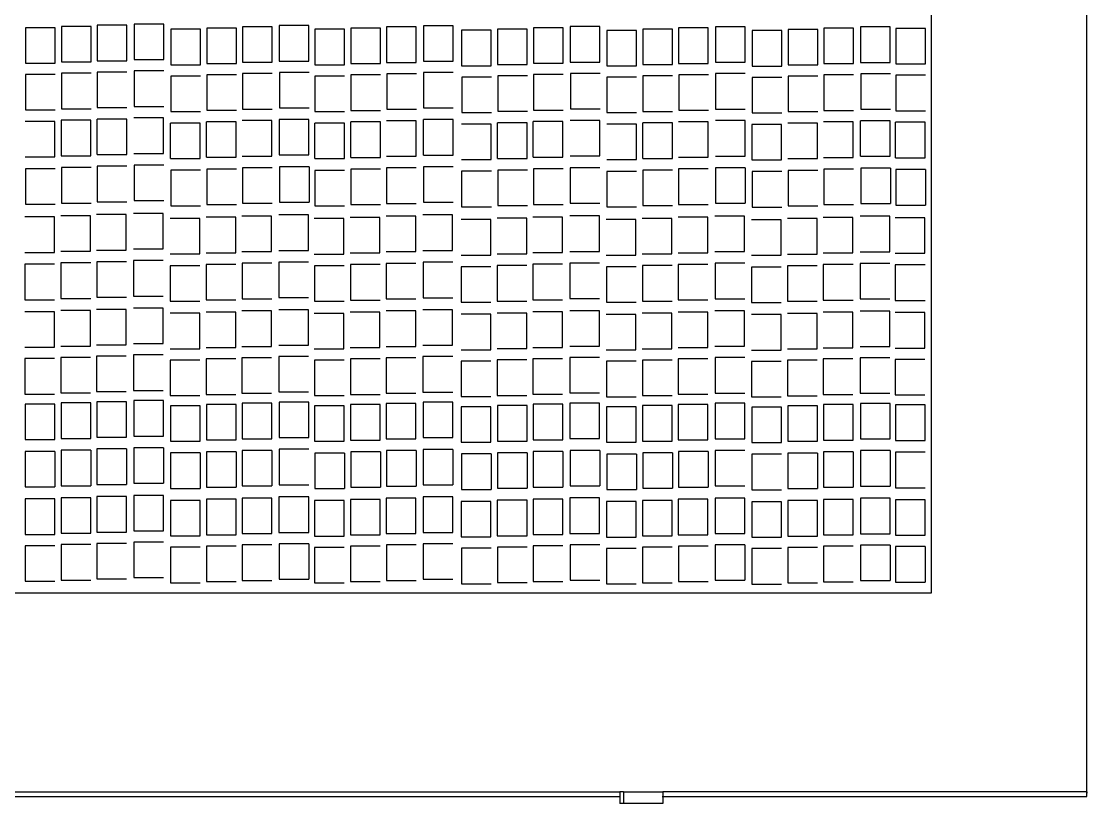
# Model space of a CAD drawing. Header units: inches. Extents: x -5775 to 2930, y 591 to 3437.
# Drawn here: x -5590.98 to -5579.78, y 2861.19 to 2869.41 of the extents above; entities that cross this region are included whole.
import ezdxf

# ---------------------------------------------------------------- set-up
doc = ezdxf.new("R2010")
doc.units = ezdxf.units.IN
doc.header["$LTSCALE"] = 20
doc.header["$MEASUREMENT"] = 0
doc.layers.add('Accesories', color=27, linetype='Continuous')

# ---------------------------------------------------------------- blocks, each defined once
blk = doc.blocks.new('Diesel Generator pl')
at = {"layer": 'Accesories'}
for p, q in [((6.20171, 2.01598), (3.76028, 2.01598)), ((6.20171, 2.01598), (4.46165, 2.01598)), ((6.20171, 2.01598), (6.20171, 1.68611)), ((6.20537, 2.01598), (6.20171, 2.01598)), ((6.20171, 2.01598), (6.20275, 2.01598)), ((6.20537, 1.68611), (6.20537, 2.01598)), ((6.04698, 1.89511), (5.16378, 1.89511)), ((6.04698, 0.53221), (6.04698, 1.89511)), ((5.63549, 1.89044), (5.60789, 1.89044)), ((5.60789, 1.89044), (5.60789, 1.86734)), ((5.63549, 1.86734), (5.63549, 1.89044)), ((5.64429, 1.89051), (5.64429, 1.86741)), ((5.67189, 1.86741), (5.67189, 1.89051)), ((5.70848, 1.89035), (5.68088, 1.89035)), ((5.68088, 1.89035), (5.68088, 1.86725)), ((5.70848, 1.86725), (5.70848, 1.89035)), ((5.71761, 1.89046), (5.71761, 1.86736)), ((5.71761, 1.89046), (5.74521, 1.89046)), ((5.74521, 1.86736), (5.74521, 1.89046)), ((5.78273, 1.89), (5.75513, 1.89)), ((5.75513, 1.89), (5.75513, 1.8669)), ((5.78273, 1.8669), (5.78273, 1.89)), ((5.79186, 1.89011), (5.79186, 1.86701)), ((5.81946, 1.86701), (5.81946, 1.89011)), ((5.85647, 1.88999), (5.82887, 1.88999)), ((5.82887, 1.88999), (5.82887, 1.86689)), ((5.85647, 1.86689), (5.85647, 1.88999)), ((5.86528, 1.89007), (5.86528, 1.86697)), ((5.89288, 1.86697), (5.89288, 1.89007)), ((5.92837, 1.8902), (5.90077, 1.8902)), ((5.90077, 1.8902), (5.90077, 1.8671)), ((5.92837, 1.8671), (5.92837, 1.8902)), ((5.9375, 1.89031), (5.9375, 1.86721)), ((5.9651, 1.86721), (5.9651, 1.89031)), ((5.97451, 1.89019), (5.97451, 1.86709)), ((6.00211, 1.89019), (5.97451, 1.89019)), ((6.00211, 1.86709), (6.00211, 1.89019)), ((6.01092, 1.89027), (6.03852, 1.89027)), ((6.01092, 1.89027), (6.01092, 1.86717)), ((6.03852, 1.86717), (6.03852, 1.89027)), ((5.60789, 1.86734), (5.63549, 1.86734)), ((5.64429, 1.86741), (5.67189, 1.86741)), ((5.70848, 1.86725), (5.68088, 1.86725)), ((5.71761, 1.86736), (5.74521, 1.86736)), ((5.79186, 1.86701), (5.81946, 1.86701)), ((5.86528, 1.86697), (5.89288, 1.86697)), ((5.90077, 1.8671), (5.92837, 1.8671)), ((5.9375, 1.86721), (5.9651, 1.86721)), ((5.97451, 1.86709), (6.00211, 1.86709)), ((6.01092, 1.86717), (6.03852, 1.86717)), ((5.63429, 1.86311), (5.60669, 1.86311)), ((5.60669, 1.86311), (5.60669, 1.84001)), ((5.63429, 1.84001), (5.63429, 1.86311)), ((5.64309, 1.86319), (5.64309, 1.84009)), ((5.67069, 1.84009), (5.67069, 1.86319)), ((5.70727, 1.86303), (5.67967, 1.86303)), ((5.67967, 1.86303), (5.67967, 1.83993)), ((5.70727, 1.83993), (5.70727, 1.86303)), ((5.71641, 1.86314), (5.74401, 1.86314)), ((5.71641, 1.86314), (5.71641, 1.84004)), ((5.74401, 1.84004), (5.74401, 1.86314)), ((5.78153, 1.86268), (5.75393, 1.86268)), ((5.75393, 1.86268), (5.75393, 1.83958)), ((5.78153, 1.83958), (5.78153, 1.86268)), ((5.79066, 1.86279), (5.79066, 1.83969)), ((5.81826, 1.83969), (5.81826, 1.86279)), ((5.85527, 1.86267), (5.82767, 1.86267)), ((5.82767, 1.86267), (5.82767, 1.83957)), ((5.85527, 1.83957), (5.85527, 1.86267)), ((5.86407, 1.86274), (5.86407, 1.83964)), ((5.89167, 1.83964), (5.89167, 1.86274)), ((5.92717, 1.86287), (5.89957, 1.86287)), ((5.89957, 1.86287), (5.89957, 1.83977)), ((5.92717, 1.83977), (5.92717, 1.86287)), ((5.9363, 1.86298), (5.9363, 1.83988)), ((5.9363, 1.86298), (5.9639, 1.86298)), ((5.9639, 1.83988), (5.9639, 1.86298)), ((5.97331, 1.86287), (5.97331, 1.83977)), ((6.00091, 1.86287), (5.97331, 1.86287)), ((6.00091, 1.83977), (6.00091, 1.86287)), ((6.00972, 1.86294), (6.03732, 1.86294)), ((6.00972, 1.86294), (6.00972, 1.83984)), ((6.03732, 1.83984), (6.03732, 1.86294)), ((5.60669, 1.84001), (5.63429, 1.84001)), ((5.6076, 1.83439), (5.6076, 1.81129)), ((5.6352, 1.83439), (5.6076, 1.83439)), ((5.6352, 1.81129), (5.6352, 1.83439)), ((5.64309, 1.84009), (5.67069, 1.84009)), ((5.64401, 1.83447), (5.64401, 1.81137)), ((5.67161, 1.81137), (5.67161, 1.83447)), ((5.70727, 1.83993), (5.67967, 1.83993)), ((5.68059, 1.83431), (5.68059, 1.81121)), ((5.70819, 1.83431), (5.68059, 1.83431)), ((5.70819, 1.81121), (5.70819, 1.83431)), ((5.71641, 1.84004), (5.74401, 1.84004)), ((5.71733, 1.83442), (5.71733, 1.81132)), ((5.74493, 1.81132), (5.74493, 1.83442)), ((5.75484, 1.83395), (5.75484, 1.81085)), ((5.78244, 1.83395), (5.75484, 1.83395)), ((5.78244, 1.81085), (5.78244, 1.83395)), ((5.79066, 1.83969), (5.81826, 1.83969)), ((5.79158, 1.83406), (5.79158, 1.81096)), ((5.81918, 1.81096), (5.81918, 1.83406)), ((5.82859, 1.83395), (5.82859, 1.81085)), ((5.85619, 1.83395), (5.82859, 1.83395)), ((5.85619, 1.81085), (5.85619, 1.83395)), ((5.86407, 1.83964), (5.89167, 1.83964)), ((5.86499, 1.83402), (5.86499, 1.81092)), ((5.89259, 1.81092), (5.89259, 1.83402)), ((5.89957, 1.83977), (5.92717, 1.83977)), ((5.90049, 1.83415), (5.90049, 1.81105)), ((5.92809, 1.83415), (5.90049, 1.83415)), ((5.92809, 1.81105), (5.92809, 1.83415)), ((5.9363, 1.83988), (5.9639, 1.83988)), ((5.93722, 1.83426), (5.96482, 1.83426)), ((5.93722, 1.83426), (5.93722, 1.81116)), ((5.96482, 1.81116), (5.96482, 1.83426)), ((5.97331, 1.83977), (6.00091, 1.83977)), ((5.97423, 1.83414), (5.97423, 1.81104)), ((6.00183, 1.83414), (5.97423, 1.83414)), ((6.00183, 1.81104), (6.00183, 1.83414)), ((6.00972, 1.83984), (6.03732, 1.83984)), ((6.01063, 1.83422), (6.01063, 1.81112)), ((6.03823, 1.81112), (6.03823, 1.83422)), ((5.6076, 1.81129), (5.6352, 1.81129)), ((5.64401, 1.81137), (5.67161, 1.81137)), ((5.71733, 1.81132), (5.74493, 1.81132)), ((5.79158, 1.81096), (5.81918, 1.81096)), ((5.86499, 1.81092), (5.89259, 1.81092)), ((5.90049, 1.81105), (5.92809, 1.81105)), ((5.93722, 1.81116), (5.96482, 1.81116)), ((5.97423, 1.81104), (6.00183, 1.81104)), ((6.01063, 1.81112), (6.03823, 1.81112)), ((5.63614, 1.8066), (5.60854, 1.8066)), ((5.60854, 1.8066), (5.60854, 1.7835)), ((5.63614, 1.7835), (5.63614, 1.8066)), ((5.64494, 1.80667), (5.64494, 1.78357)), ((5.67254, 1.78357), (5.67254, 1.80667)), ((5.68153, 1.80651), (5.68153, 1.78341)), ((5.70913, 1.80651), (5.68153, 1.80651)), ((5.70913, 1.78341), (5.70913, 1.80651)), ((5.71826, 1.80662), (5.71826, 1.78352)), ((5.74586, 1.78352), (5.74586, 1.80662)), ((5.78338, 1.80616), (5.75578, 1.80616)), ((5.75578, 1.80616), (5.75578, 1.78306)), ((5.78338, 1.78306), (5.78338, 1.80616)), ((5.79252, 1.80627), (5.79252, 1.78317)), ((5.82012, 1.78317), (5.82012, 1.80627)), ((5.85712, 1.80615), (5.82952, 1.80615)), ((5.82952, 1.80615), (5.82952, 1.78305)), ((5.85712, 1.78305), (5.85712, 1.80615)), ((5.86593, 1.80623), (5.86593, 1.78313)), ((5.89353, 1.78313), (5.89353, 1.80623)), ((5.92902, 1.80636), (5.90142, 1.80636)), ((5.90142, 1.80636), (5.90142, 1.78326)), ((5.92902, 1.78326), (5.92902, 1.80636)), ((5.93816, 1.80647), (5.93816, 1.78337)), ((5.93816, 1.80647), (5.96576, 1.80647)), ((5.96576, 1.78337), (5.96576, 1.80647)), ((6.00277, 1.80635), (5.97517, 1.80635)), ((5.97517, 1.80635), (5.97517, 1.78325)), ((6.00277, 1.78325), (6.00277, 1.80635)), ((6.01157, 1.80643), (6.01157, 1.78333)), ((6.03917, 1.78333), (6.03917, 1.80643)), ((5.60854, 1.7835), (5.63614, 1.7835)), ((5.64494, 1.78357), (5.67254, 1.78357)), ((5.71826, 1.78352), (5.74586, 1.78352)), ((5.79252, 1.78317), (5.82012, 1.78317)), ((5.90142, 1.78326), (5.92902, 1.78326)), ((5.93816, 1.78337), (5.96576, 1.78337)), ((5.97517, 1.78325), (6.00277, 1.78325)), ((6.01157, 1.78333), (6.03917, 1.78333)), ((5.63708, 1.77855), (5.60948, 1.77855)), ((5.60948, 1.77855), (5.60948, 1.75545)), ((5.63708, 1.75545), (5.63708, 1.77855)), ((5.64589, 1.77863), (5.64589, 1.75553)), ((5.67349, 1.75553), (5.67349, 1.77863)), ((5.68247, 1.77847), (5.68247, 1.75537)), ((5.71007, 1.77847), (5.68247, 1.77847)), ((5.71007, 1.75537), (5.71007, 1.77847)), ((5.71921, 1.77858), (5.71921, 1.75548)), ((5.74681, 1.75548), (5.74681, 1.77858)), ((5.75672, 1.77812), (5.75672, 1.75502)), ((5.78432, 1.77812), (5.75672, 1.77812)), ((5.78432, 1.75502), (5.78432, 1.77812)), ((5.79346, 1.77823), (5.79346, 1.75513)), ((5.82106, 1.75513), (5.82106, 1.77823)), ((5.83047, 1.77811), (5.83047, 1.75501)), ((5.85807, 1.77811), (5.83047, 1.77811)), ((5.85807, 1.75501), (5.85807, 1.77811)), ((5.86593, 1.78313), (5.89353, 1.78313)), ((5.86687, 1.77819), (5.86687, 1.75509)), ((5.89447, 1.75509), (5.89447, 1.77819)), ((5.92996, 1.77831), (5.90236, 1.77831)), ((5.90236, 1.77831), (5.90236, 1.75521)), ((5.92996, 1.75521), (5.92996, 1.77831)), ((5.9391, 1.77842), (5.9391, 1.75532)), ((5.9667, 1.75532), (5.9667, 1.77842)), ((5.97611, 1.77831), (5.97611, 1.75521)), ((6.00371, 1.77831), (5.97611, 1.77831)), ((6.00371, 1.75521), (6.00371, 1.77831)), ((6.01251, 1.77838), (6.01251, 1.75528)), ((6.04011, 1.75528), (6.04011, 1.77838)), ((5.63414, 1.7501), (5.60654, 1.7501)), ((5.60654, 1.7501), (5.60654, 1.727)), ((5.60948, 1.75545), (5.63708, 1.75545)), ((5.63414, 1.727), (5.63414, 1.7501)), ((5.64294, 1.75018), (5.64294, 1.72708)), ((5.64589, 1.75553), (5.67349, 1.75553)), ((5.67054, 1.72708), (5.67054, 1.75018)), ((5.70712, 1.75001), (5.67952, 1.75001)), ((5.67952, 1.75001), (5.67952, 1.72691)), ((5.68247, 1.75537), (5.71007, 1.75537)), ((5.70712, 1.72691), (5.70712, 1.75001)), ((5.71626, 1.75012), (5.74386, 1.75012)), ((5.71626, 1.75012), (5.71626, 1.72702)), ((5.71921, 1.75548), (5.74681, 1.75548)), ((5.74386, 1.72702), (5.74386, 1.75012)), ((5.79346, 1.75513), (5.82106, 1.75513)), ((5.86687, 1.75509), (5.89447, 1.75509)), ((5.90236, 1.75521), (5.92996, 1.75521)), ((5.9391, 1.75532), (5.9667, 1.75532)), ((5.97611, 1.75521), (6.00371, 1.75521)), ((6.01251, 1.75528), (6.04011, 1.75528)), ((5.78138, 1.74966), (5.75378, 1.74966)), ((5.75378, 1.74966), (5.75378, 1.72656)), ((5.78138, 1.72656), (5.78138, 1.74966)), ((5.79051, 1.74977), (5.79051, 1.72667)), ((5.81811, 1.72667), (5.81811, 1.74977)), ((5.85512, 1.74965), (5.82752, 1.74965)), ((5.82752, 1.74965), (5.82752, 1.72655)), ((5.85512, 1.72655), (5.85512, 1.74965)), ((5.86392, 1.74973), (5.86392, 1.72663)), ((5.89152, 1.72663), (5.89152, 1.74973)), ((5.92702, 1.74986), (5.89942, 1.74986)), ((5.89942, 1.74986), (5.89942, 1.72676)), ((5.92702, 1.72676), (5.92702, 1.74986)), ((5.93615, 1.74997), (5.93615, 1.72687)), ((5.96375, 1.72687), (5.96375, 1.74997)), ((5.97316, 1.74985), (5.97316, 1.72675)), ((6.00076, 1.74985), (5.97316, 1.74985)), ((6.00076, 1.72675), (6.00076, 1.74985)), ((6.00957, 1.74993), (6.00957, 1.72683)), ((6.00957, 1.74993), (6.03717, 1.74993)), ((6.03717, 1.72683), (6.03717, 1.74993)), ((5.60654, 1.727), (5.63414, 1.727)), ((5.64294, 1.72708), (5.67054, 1.72708)), ((5.71626, 1.72702), (5.74386, 1.72702)), ((5.79051, 1.72667), (5.81811, 1.72667)), ((5.86392, 1.72663), (5.89152, 1.72663)), ((5.89942, 1.72676), (5.92702, 1.72676)), ((5.93615, 1.72687), (5.96375, 1.72687)), ((5.97316, 1.72675), (6.00076, 1.72675)), ((6.00957, 1.72683), (6.03717, 1.72683)), ((5.60745, 1.72138), (5.60745, 1.69828)), ((5.63505, 1.72138), (5.60745, 1.72138)), ((5.63505, 1.69828), (5.63505, 1.72138)), ((5.64386, 1.72145), (5.64386, 1.69835)), ((5.67146, 1.69835), (5.67146, 1.72145)), ((5.68044, 1.72129), (5.68044, 1.69819)), ((5.70804, 1.72129), (5.68044, 1.72129)), ((5.70804, 1.69819), (5.70804, 1.72129)), ((5.71718, 1.7214), (5.71718, 1.6983)), ((5.74478, 1.6983), (5.74478, 1.7214)), ((5.75469, 1.72094), (5.75469, 1.69784)), ((5.78229, 1.72094), (5.75469, 1.72094)), ((5.78229, 1.69784), (5.78229, 1.72094)), ((5.79143, 1.72105), (5.79143, 1.69795)), ((5.81903, 1.69795), (5.81903, 1.72105)), ((5.82844, 1.72093), (5.82844, 1.69783)), ((5.85604, 1.72093), (5.82844, 1.72093)), ((5.85604, 1.69783), (5.85604, 1.72093)), ((5.86484, 1.72101), (5.86484, 1.69791)), ((5.89244, 1.69791), (5.89244, 1.72101)), ((5.92793, 1.72114), (5.90033, 1.72114)), ((5.90033, 1.72114), (5.90033, 1.69804)), ((5.92793, 1.69804), (5.92793, 1.72114)), ((5.93707, 1.72125), (5.96467, 1.72125)), ((5.93707, 1.72125), (5.93707, 1.69815)), ((5.96467, 1.69815), (5.96467, 1.72125)), ((6.00168, 1.72113), (5.97408, 1.72113)), ((5.97408, 1.72113), (5.97408, 1.69803)), ((6.00168, 1.69803), (6.00168, 1.72113)), ((6.01048, 1.7212), (6.01048, 1.6981)), ((6.03808, 1.6981), (6.03808, 1.7212)), ((5.60745, 1.69828), (5.63505, 1.69828)), ((5.63599, 1.69358), (5.60839, 1.69358)), ((5.60839, 1.69358), (5.60839, 1.67048)), ((5.63599, 1.67048), (5.63599, 1.69358)), ((5.64386, 1.69835), (5.67146, 1.69835)), ((5.64479, 1.69366), (5.64479, 1.67056)), ((5.67239, 1.67056), (5.67239, 1.69366)), ((5.68138, 1.6935), (5.68138, 1.6704)), ((5.70898, 1.6935), (5.68138, 1.6935)), ((5.70898, 1.6704), (5.70898, 1.6935)), ((5.71718, 1.6983), (5.74478, 1.6983)), ((5.71811, 1.69361), (5.71811, 1.67051)), ((5.74571, 1.67051), (5.74571, 1.69361)), ((5.78323, 1.69314), (5.75563, 1.69314)), ((5.75563, 1.69314), (5.75563, 1.67004)), ((5.78323, 1.67004), (5.78323, 1.69314)), ((5.79143, 1.69795), (5.81903, 1.69795)), ((5.79237, 1.69326), (5.79237, 1.67016)), ((5.81997, 1.67016), (5.81997, 1.69326)), ((5.85697, 1.69314), (5.82937, 1.69314)), ((5.82937, 1.69314), (5.82937, 1.67004)), ((5.85697, 1.67004), (5.85697, 1.69314)), ((5.86484, 1.69791), (5.89244, 1.69791)), ((5.86578, 1.69321), (5.86578, 1.67011)), ((5.89338, 1.67011), (5.89338, 1.69321)), ((5.90033, 1.69804), (5.92793, 1.69804)), ((5.92887, 1.69334), (5.90127, 1.69334)), ((5.90127, 1.69334), (5.90127, 1.67024)), ((5.92887, 1.67024), (5.92887, 1.69334)), ((5.93707, 1.69815), (5.96467, 1.69815)), ((5.93801, 1.69345), (5.96561, 1.69345)), ((5.93801, 1.69345), (5.93801, 1.67035)), ((5.96561, 1.67035), (5.96561, 1.69345)), ((5.97408, 1.69803), (6.00168, 1.69803)), ((5.97502, 1.69334), (5.97502, 1.67024)), ((6.00262, 1.69334), (5.97502, 1.69334)), ((6.00262, 1.67024), (6.00262, 1.69334)), ((6.01048, 1.6981), (6.03808, 1.6981)), ((6.01142, 1.69341), (6.01142, 1.67031)), ((6.03902, 1.67031), (6.03902, 1.69341)), ((6.20171, 1.68611), (6.20537, 1.68611)), ((6.20171, 1.65531), (6.20171, 1.68611)), ((6.20537, 1.68611), (6.21091, 1.68611)), ((6.20537, 1.68556), (6.20537, 1.68611)), ((6.21091, 1.68611), (6.21091, 1.65531)), ((5.60839, 1.67048), (5.63599, 1.67048)), ((5.64479, 1.67056), (5.67239, 1.67056)), ((5.70898, 1.6704), (5.68138, 1.6704)), ((5.71811, 1.67051), (5.74571, 1.67051)), ((5.79237, 1.67016), (5.81997, 1.67016)), ((5.86578, 1.67011), (5.89338, 1.67011)), ((5.90127, 1.67024), (5.92887, 1.67024)), ((5.93801, 1.67035), (5.96561, 1.67035)), ((5.97502, 1.67024), (6.00262, 1.67024)), ((6.01142, 1.67031), (6.03902, 1.67031)), ((5.60933, 1.66554), (5.60933, 1.64244)), ((5.63693, 1.66554), (5.60933, 1.66554)), ((5.63693, 1.64244), (5.63693, 1.66554)), ((5.64574, 1.66562), (5.64574, 1.64252)), ((5.67334, 1.64252), (5.67334, 1.66562)), ((5.70992, 1.66545), (5.68232, 1.66545)), ((5.68232, 1.66545), (5.68232, 1.64235)), ((5.70992, 1.64235), (5.70992, 1.66545)), ((5.71906, 1.66556), (5.71906, 1.64246)), ((5.74666, 1.64246), (5.74666, 1.66556)), ((5.78417, 1.6651), (5.75657, 1.6651)), ((5.75657, 1.6651), (5.75657, 1.642)), ((5.78417, 1.642), (5.78417, 1.6651)), ((5.79331, 1.66521), (5.79331, 1.64211)), ((5.82091, 1.64211), (5.82091, 1.66521)), ((5.85792, 1.66509), (5.83032, 1.66509)), ((5.83032, 1.66509), (5.83032, 1.64199)), ((5.85792, 1.64199), (5.85792, 1.66509)), ((5.86672, 1.66517), (5.86672, 1.64207)), ((5.89432, 1.64207), (5.89432, 1.66517)), ((5.92981, 1.6653), (5.90221, 1.6653)), ((5.90221, 1.6653), (5.90221, 1.6422)), ((5.92981, 1.6422), (5.92981, 1.6653)), ((5.93895, 1.66541), (5.93895, 1.64231)), ((5.93895, 1.66541), (5.96655, 1.66541)), ((5.96655, 1.64231), (5.96655, 1.66541)), ((5.97596, 1.66529), (5.97596, 1.64219)), ((6.00356, 1.66529), (5.97596, 1.66529)), ((6.00356, 1.64219), (6.00356, 1.66529)), ((6.01236, 1.66537), (6.01236, 1.64227)), ((6.03996, 1.64227), (6.03996, 1.66537)), ((6.20171, 1.65531), (6.21091, 1.65531)), ((6.20171, 1.65531), (6.20171, 1.65251)), ((6.20171, 1.65251), (6.20537, 1.65251)), ((6.20171, 0.7646), (6.20171, 1.65251)), ((6.20537, 1.65251), (6.20537, 1.65301)), ((6.20537, 1.65251), (6.21091, 1.65251)), ((6.20537, 0.7646), (6.20537, 1.65251)), ((6.21091, 1.65531), (6.21091, 1.65251)), ((5.60933, 1.64244), (5.63693, 1.64244)), ((5.64574, 1.64252), (5.67334, 1.64252)), ((5.71906, 1.64246), (5.74666, 1.64246)), ((5.90221, 1.6422), (5.92981, 1.6422)), ((5.93895, 1.64231), (5.96655, 1.64231)), ((5.97596, 1.64219), (6.00356, 1.64219)), ((6.01236, 1.64227), (6.03996, 1.64227)), ((5.63405, 1.63705), (5.60645, 1.63705)), ((5.60645, 1.63705), (5.60645, 1.61395)), ((5.63405, 1.61395), (5.63405, 1.63705)), ((5.64286, 1.63712), (5.64286, 1.61402)), ((5.67046, 1.61402), (5.67046, 1.63712)), ((5.67944, 1.63696), (5.67944, 1.61386)), ((5.70704, 1.63696), (5.67944, 1.63696)), ((5.70704, 1.61386), (5.70704, 1.63696)), ((5.71618, 1.63707), (5.71618, 1.61397)), ((5.74378, 1.61397), (5.74378, 1.63707)), ((5.78129, 1.63661), (5.75369, 1.63661)), ((5.75369, 1.63661), (5.75369, 1.61351)), ((5.78129, 1.61351), (5.78129, 1.63661)), ((5.79043, 1.63672), (5.79043, 1.61362)), ((5.79331, 1.64211), (5.82091, 1.64211)), ((5.81803, 1.61362), (5.81803, 1.63672)), ((5.85504, 1.6366), (5.82744, 1.6366)), ((5.82744, 1.6366), (5.82744, 1.6135)), ((5.85504, 1.6135), (5.85504, 1.6366)), ((5.86384, 1.63668), (5.86384, 1.61358)), ((5.86672, 1.64207), (5.89432, 1.64207)), ((5.89144, 1.61358), (5.89144, 1.63668)), ((5.89933, 1.63681), (5.89933, 1.61371)), ((5.92693, 1.63681), (5.89933, 1.63681)), ((5.92693, 1.61371), (5.92693, 1.63681)), ((5.93607, 1.63692), (5.93607, 1.61382)), ((5.93607, 1.63692), (5.96367, 1.63692)), ((5.96367, 1.61382), (5.96367, 1.63692)), ((5.97308, 1.6368), (5.97308, 1.6137)), ((6.00068, 1.6368), (5.97308, 1.6368)), ((6.00068, 1.6137), (6.00068, 1.6368)), ((6.00948, 1.63688), (6.00948, 1.61378)), ((6.03708, 1.61378), (6.03708, 1.63688)), ((5.60645, 1.61395), (5.63405, 1.61395)), ((5.64286, 1.61402), (5.67046, 1.61402)), ((5.71618, 1.61397), (5.74378, 1.61397)), ((5.79043, 1.61362), (5.81803, 1.61362)), ((5.86384, 1.61358), (5.89144, 1.61358)), ((5.89933, 1.61371), (5.92693, 1.61371)), ((5.93607, 1.61382), (5.96367, 1.61382)), ((5.97308, 1.6137), (6.00068, 1.6137)), ((6.00948, 1.61378), (6.03708, 1.61378)), ((5.63497, 1.60832), (5.60737, 1.60832)), ((5.60737, 1.60832), (5.60737, 1.58522)), ((5.63497, 1.58522), (5.63497, 1.60832)), ((5.64377, 1.6084), (5.64377, 1.5853)), ((5.67137, 1.5853), (5.67137, 1.6084)), ((5.70796, 1.60824), (5.68036, 1.60824)), ((5.68036, 1.60824), (5.68036, 1.58514)), ((5.70796, 1.58514), (5.70796, 1.60824)), ((5.71709, 1.60835), (5.71709, 1.58525)), ((5.74469, 1.58525), (5.74469, 1.60835)), ((5.75461, 1.60789), (5.75461, 1.58479)), ((5.78221, 1.60789), (5.75461, 1.60789)), ((5.78221, 1.58479), (5.78221, 1.60789)), ((5.79135, 1.608), (5.79135, 1.5849)), ((5.81895, 1.5849), (5.81895, 1.608)), ((5.85595, 1.60788), (5.82835, 1.60788)), ((5.82835, 1.60788), (5.82835, 1.58478)), ((5.85595, 1.58478), (5.85595, 1.60788)), ((5.86476, 1.60796), (5.86476, 1.58486)), ((5.89236, 1.58486), (5.89236, 1.60796)), ((5.92785, 1.60808), (5.90025, 1.60808)), ((5.90025, 1.60808), (5.90025, 1.58498)), ((5.92785, 1.58498), (5.92785, 1.60808)), ((5.93699, 1.60819), (5.93699, 1.58509)), ((5.93699, 1.60819), (5.96459, 1.60819)), ((5.96459, 1.58509), (5.96459, 1.60819)), ((6.0016, 1.60808), (5.974, 1.60808)), ((5.974, 1.60808), (5.974, 1.58498)), ((6.0016, 1.58498), (6.0016, 1.60808)), ((6.0104, 1.60815), (6.0104, 1.58505)), ((6.038, 1.58505), (6.038, 1.60815)), ((5.60737, 1.58522), (5.63497, 1.58522)), ((5.64377, 1.5853), (5.67137, 1.5853)), ((5.70796, 1.58514), (5.68036, 1.58514)), ((5.71709, 1.58525), (5.74469, 1.58525)), ((5.79135, 1.5849), (5.81895, 1.5849)), ((5.86476, 1.58486), (5.89236, 1.58486)), ((5.90025, 1.58498), (5.92785, 1.58498)), ((5.93699, 1.58509), (5.96459, 1.58509)), ((5.974, 1.58498), (6.0016, 1.58498)), ((6.0104, 1.58505), (6.038, 1.58505)), ((5.60831, 1.58053), (5.60831, 1.55743)), ((5.63591, 1.58053), (5.60831, 1.58053)), ((5.63591, 1.55743), (5.63591, 1.58053)), ((5.64471, 1.58061), (5.64471, 1.55751)), ((5.67231, 1.55751), (5.67231, 1.58061)), ((5.70889, 1.58045), (5.68129, 1.58045)), ((5.68129, 1.58045), (5.68129, 1.55735)), ((5.70889, 1.55735), (5.70889, 1.58045)), ((5.71803, 1.58056), (5.71803, 1.55746)), ((5.74563, 1.55746), (5.74563, 1.58056)), ((5.75555, 1.58009), (5.75555, 1.55699)), ((5.78315, 1.58009), (5.75555, 1.58009)), ((5.78315, 1.55699), (5.78315, 1.58009)), ((5.79228, 1.5802), (5.79228, 1.5571)), ((5.81988, 1.5571), (5.81988, 1.5802)), ((5.82929, 1.58009), (5.82929, 1.55699)), ((5.85689, 1.58009), (5.82929, 1.58009)), ((5.85689, 1.55699), (5.85689, 1.58009)), ((5.86569, 1.58016), (5.86569, 1.55706)), ((5.89329, 1.55706), (5.89329, 1.58016)), ((5.90119, 1.58029), (5.90119, 1.55719)), ((5.92879, 1.58029), (5.90119, 1.58029)), ((5.92879, 1.55719), (5.92879, 1.58029)), ((5.93792, 1.5804), (5.93792, 1.5573)), ((5.93792, 1.5804), (5.96552, 1.5804)), ((5.96552, 1.5573), (5.96552, 1.5804)), ((6.00253, 1.58028), (5.97493, 1.58028)), ((5.97493, 1.58028), (5.97493, 1.55718)), ((6.00253, 1.55718), (6.00253, 1.58028)), ((6.01133, 1.58036), (6.01133, 1.55726)), ((6.03893, 1.55726), (6.03893, 1.58036)), ((5.60831, 1.55743), (5.63591, 1.55743)), ((5.63685, 1.55249), (5.60925, 1.55249)), ((5.60925, 1.55249), (5.60925, 1.52939)), ((5.63685, 1.52939), (5.63685, 1.55249)), ((5.64471, 1.55751), (5.67231, 1.55751)), ((5.64565, 1.55256), (5.64565, 1.52946)), ((5.67325, 1.52946), (5.67325, 1.55256)), ((5.70889, 1.55735), (5.68129, 1.55735)), ((5.70984, 1.5524), (5.68224, 1.5524)), ((5.68224, 1.5524), (5.68224, 1.5293)), ((5.70984, 1.5293), (5.70984, 1.5524)), ((5.71803, 1.55746), (5.74563, 1.55746)), ((5.71897, 1.55251), (5.71897, 1.52941)), ((5.74657, 1.52941), (5.74657, 1.55251)), ((5.78409, 1.55205), (5.75649, 1.55205)), ((5.75649, 1.55205), (5.75649, 1.52895)), ((5.78409, 1.52895), (5.78409, 1.55205)), ((5.79228, 1.5571), (5.81988, 1.5571)), ((5.79322, 1.55216), (5.79322, 1.52906)), ((5.82082, 1.52906), (5.82082, 1.55216)), ((5.83023, 1.55204), (5.83023, 1.52894)), ((5.85783, 1.55204), (5.83023, 1.55204)), ((5.85783, 1.52894), (5.85783, 1.55204)), ((5.86569, 1.55706), (5.89329, 1.55706)), ((5.86664, 1.55212), (5.86664, 1.52902)), ((5.89424, 1.52902), (5.89424, 1.55212)), ((5.90119, 1.55719), (5.92879, 1.55719)), ((5.92973, 1.55225), (5.90213, 1.55225)), ((5.90213, 1.55225), (5.90213, 1.52915)), ((5.92973, 1.52915), (5.92973, 1.55225)), ((5.93792, 1.5573), (5.96552, 1.5573)), ((5.93887, 1.55236), (5.96647, 1.55236)), ((5.93887, 1.55236), (5.93887, 1.52926)), ((5.96647, 1.52926), (5.96647, 1.55236)), ((5.97493, 1.55718), (6.00253, 1.55718)), ((5.97587, 1.55224), (5.97587, 1.52914)), ((6.00347, 1.55224), (5.97587, 1.55224)), ((6.00347, 1.52914), (6.00347, 1.55224)), ((6.01133, 1.55726), (6.03893, 1.55726)), ((6.01228, 1.55232), (6.01228, 1.52922)), ((6.03988, 1.52922), (6.03988, 1.55232)), ((5.60925, 1.52939), (5.63685, 1.52939)), ((5.64565, 1.52946), (5.67325, 1.52946)), ((5.71897, 1.52941), (5.74657, 1.52941)), ((5.79322, 1.52906), (5.82082, 1.52906)), ((5.86664, 1.52902), (5.89424, 1.52902)), ((5.90213, 1.52915), (5.92973, 1.52915)), ((5.93887, 1.52926), (5.96647, 1.52926)), ((5.97587, 1.52914), (6.00347, 1.52914)), ((6.01228, 1.52922), (6.03988, 1.52922)), ((5.60571, 1.52278), (5.60571, 1.49968)), ((5.63331, 1.52278), (5.60571, 1.52278)), ((5.63331, 1.49968), (5.63331, 1.52278)), ((5.64211, 1.52286), (5.64211, 1.49976)), ((5.66971, 1.49976), (5.66971, 1.52286)), ((5.7063, 1.5227), (5.6787, 1.5227)), ((5.6787, 1.5227), (5.6787, 1.4996)), ((5.7063, 1.4996), (5.7063, 1.5227)), ((5.71544, 1.52281), (5.71544, 1.49971)), ((5.74304, 1.49971), (5.74304, 1.52281)), ((5.78055, 1.52234), (5.75295, 1.52234)), ((5.75295, 1.52234), (5.75295, 1.49924)), ((5.78055, 1.49924), (5.78055, 1.52234)), ((5.78969, 1.52245), (5.78969, 1.49935)), ((5.81729, 1.49935), (5.81729, 1.52245)), ((5.8543, 1.52234), (5.8267, 1.52234)), ((5.8267, 1.52234), (5.8267, 1.49924)), ((5.8543, 1.49924), (5.8543, 1.52234)), ((5.8631, 1.52241), (5.8631, 1.49931)), ((5.8907, 1.49931), (5.8907, 1.52241)), ((5.92619, 1.52254), (5.89859, 1.52254)), ((5.89859, 1.52254), (5.89859, 1.49944)), ((5.92619, 1.49944), (5.92619, 1.52254)), ((5.93533, 1.52265), (5.96293, 1.52265)), ((5.93533, 1.52265), (5.93533, 1.49955)), ((5.96293, 1.49955), (5.96293, 1.52265)), ((5.97234, 1.52253), (5.97234, 1.49943)), ((5.99994, 1.52253), (5.97234, 1.52253)), ((5.99994, 1.49943), (5.99994, 1.52253)), ((6.00874, 1.52261), (6.00874, 1.49951)), ((6.03634, 1.49951), (6.03634, 1.52261)), ((5.60571, 1.49968), (5.63331, 1.49968)), ((5.63423, 1.49406), (5.60663, 1.49406)), ((5.60663, 1.49406), (5.60663, 1.47096)), ((5.63423, 1.47096), (5.63423, 1.49406)), ((5.64211, 1.49976), (5.66971, 1.49976)), ((5.64303, 1.49414), (5.64303, 1.47104)), ((5.67063, 1.47104), (5.67063, 1.49414)), ((5.7063, 1.4996), (5.6787, 1.4996)), ((5.67962, 1.49397), (5.67962, 1.47087)), ((5.70722, 1.49397), (5.67962, 1.49397)), ((5.70722, 1.47087), (5.70722, 1.49397)), ((5.71544, 1.49971), (5.74304, 1.49971)), ((5.71635, 1.49408), (5.71635, 1.47098)), ((5.74395, 1.47098), (5.74395, 1.49408)), ((5.78147, 1.49362), (5.75387, 1.49362)), ((5.75387, 1.49362), (5.75387, 1.47052)), ((5.78147, 1.47052), (5.78147, 1.49362)), ((5.78969, 1.49935), (5.81729, 1.49935)), ((5.79061, 1.49373), (5.79061, 1.47063)), ((5.81821, 1.47063), (5.81821, 1.49373)), ((5.85521, 1.49361), (5.82761, 1.49361)), ((5.82761, 1.49361), (5.82761, 1.47051)), ((5.85521, 1.47051), (5.85521, 1.49361)), ((5.8631, 1.49931), (5.8907, 1.49931)), ((5.86402, 1.49369), (5.86402, 1.47059)), ((5.89162, 1.47059), (5.89162, 1.49369)), ((5.89859, 1.49944), (5.92619, 1.49944)), ((5.89951, 1.49382), (5.89951, 1.47072)), ((5.92711, 1.49382), (5.89951, 1.49382)), ((5.92711, 1.47072), (5.92711, 1.49382)), ((5.93533, 1.49955), (5.96293, 1.49955)), ((5.93625, 1.49393), (5.96385, 1.49393)), ((5.93625, 1.49393), (5.93625, 1.47083)), ((5.96385, 1.47083), (5.96385, 1.49393)), ((5.97234, 1.49943), (5.99994, 1.49943)), ((5.97325, 1.49381), (5.97325, 1.47071)), ((6.00085, 1.49381), (5.97325, 1.49381)), ((6.00085, 1.47071), (6.00085, 1.49381)), ((6.00874, 1.49951), (6.03634, 1.49951)), ((6.00966, 1.49389), (6.00966, 1.47079)), ((6.03726, 1.47079), (6.03726, 1.49389)), ((5.60663, 1.47096), (5.63423, 1.47096)), ((5.64303, 1.47104), (5.67063, 1.47104)), ((5.71635, 1.47098), (5.74395, 1.47098)), ((5.79061, 1.47063), (5.81821, 1.47063)), ((5.86402, 1.47059), (5.89162, 1.47059)), ((5.89951, 1.47072), (5.92711, 1.47072)), ((5.93625, 1.47083), (5.96385, 1.47083)), ((5.97325, 1.47071), (6.00085, 1.47071)), ((6.00966, 1.47079), (6.03726, 1.47079)), ((5.63516, 1.46627), (5.60756, 1.46627)), ((5.60756, 1.46627), (5.60756, 1.44317)), ((5.63516, 1.44317), (5.63516, 1.46627)), ((5.64397, 1.46634), (5.64397, 1.44324)), ((5.67157, 1.44324), (5.67157, 1.46634)), ((5.68055, 1.46618), (5.68055, 1.44308)), ((5.70815, 1.46618), (5.68055, 1.46618)), ((5.70815, 1.44308), (5.70815, 1.46618)), ((5.71729, 1.46629), (5.71729, 1.44319)), ((5.74489, 1.44319), (5.74489, 1.46629)), ((5.7824, 1.46583), (5.7548, 1.46583)), ((5.7548, 1.46583), (5.7548, 1.44273)), ((5.7824, 1.44273), (5.7824, 1.46583)), ((5.79154, 1.46594), (5.79154, 1.44284)), ((5.81914, 1.44284), (5.81914, 1.46594)), ((5.82855, 1.46582), (5.82855, 1.44272)), ((5.85615, 1.46582), (5.82855, 1.46582)), ((5.85615, 1.44272), (5.85615, 1.46582)), ((5.86495, 1.4659), (5.86495, 1.4428)), ((5.89255, 1.4428), (5.89255, 1.4659)), ((5.92805, 1.46602), (5.90045, 1.46602)), ((5.90045, 1.46602), (5.90045, 1.44292)), ((5.92805, 1.44292), (5.92805, 1.46602)), ((5.93718, 1.46614), (5.96478, 1.46614)), ((5.93718, 1.46614), (5.93718, 1.44304)), ((5.96478, 1.44304), (5.96478, 1.46614)), ((5.97419, 1.46602), (5.97419, 1.44292)), ((6.00179, 1.46602), (5.97419, 1.46602)), ((6.00179, 1.44292), (6.00179, 1.46602)), ((6.01059, 1.46609), (6.01059, 1.44299)), ((6.03819, 1.44299), (6.03819, 1.46609)), ((5.60756, 1.44317), (5.63516, 1.44317)), ((5.64397, 1.44324), (5.67157, 1.44324)), ((5.71729, 1.44319), (5.74489, 1.44319)), ((5.60851, 1.43822), (5.60851, 1.41512)), ((5.63611, 1.43822), (5.60851, 1.43822)), ((5.63611, 1.41512), (5.63611, 1.43822)), ((5.64491, 1.4383), (5.64491, 1.4152)), ((5.67251, 1.4152), (5.67251, 1.4383)), ((5.70815, 1.44308), (5.68055, 1.44308)), ((5.7091, 1.43814), (5.6815, 1.43814)), ((5.6815, 1.43814), (5.6815, 1.41504)), ((5.7091, 1.41504), (5.7091, 1.43814)), ((5.71823, 1.43825), (5.71823, 1.41515)), ((5.74583, 1.41515), (5.74583, 1.43825)), ((5.75575, 1.43778), (5.75575, 1.41468)), ((5.78335, 1.43778), (5.75575, 1.43778)), ((5.78335, 1.41468), (5.78335, 1.43778)), ((5.79154, 1.44284), (5.81914, 1.44284)), ((5.79248, 1.43789), (5.79248, 1.41479)), ((5.82008, 1.41479), (5.82008, 1.43789)), ((5.85709, 1.43778), (5.82949, 1.43778)), ((5.82949, 1.43778), (5.82949, 1.41468)), ((5.85709, 1.41468), (5.85709, 1.43778)), ((5.86495, 1.4428), (5.89255, 1.4428)), ((5.8659, 1.43785), (5.8659, 1.41475)), ((5.8935, 1.41475), (5.8935, 1.43785)), ((5.90045, 1.44292), (5.92805, 1.44292)), ((5.92899, 1.43798), (5.90139, 1.43798)), ((5.90139, 1.43798), (5.90139, 1.41488)), ((5.92899, 1.41488), (5.92899, 1.43798)), ((5.93718, 1.44304), (5.96478, 1.44304)), ((5.93813, 1.43809), (5.96573, 1.43809)), ((5.93813, 1.43809), (5.93813, 1.41499)), ((5.96573, 1.41499), (5.96573, 1.43809)), ((5.97419, 1.44292), (6.00179, 1.44292)), ((6.00273, 1.43797), (5.97513, 1.43797)), ((5.97513, 1.43797), (5.97513, 1.41487)), ((6.00273, 1.41487), (6.00273, 1.43797)), ((6.01059, 1.44299), (6.03819, 1.44299)), ((6.01154, 1.43805), (6.01154, 1.41495)), ((6.03914, 1.41495), (6.03914, 1.43805)), ((5.60565, 1.41056), (5.60565, 1.38746)), ((5.63325, 1.41056), (5.60565, 1.41056)), ((5.60851, 1.41512), (5.63611, 1.41512)), ((5.63325, 1.38746), (5.63325, 1.41056)), ((5.64206, 1.41064), (5.64206, 1.38754)), ((5.64491, 1.4152), (5.67251, 1.4152)), ((5.66966, 1.38754), (5.66966, 1.41064)), ((5.70624, 1.41048), (5.67864, 1.41048)), ((5.67864, 1.41048), (5.67864, 1.38738)), ((5.7091, 1.41504), (5.6815, 1.41504)), ((5.70624, 1.38738), (5.70624, 1.41048)), ((5.71538, 1.41059), (5.74298, 1.41059)), ((5.71538, 1.41059), (5.71538, 1.38749)), ((5.71823, 1.41515), (5.74583, 1.41515)), ((5.74298, 1.38749), (5.74298, 1.41059)), ((5.75289, 1.41012), (5.75289, 1.38702)), ((5.78049, 1.41012), (5.75289, 1.41012)), ((5.78049, 1.38702), (5.78049, 1.41012)), ((5.78963, 1.41023), (5.78963, 1.38713)), ((5.79248, 1.41479), (5.82008, 1.41479)), ((5.81723, 1.38713), (5.81723, 1.41023)), ((5.85424, 1.41012), (5.82664, 1.41012)), ((5.82664, 1.41012), (5.82664, 1.38702)), ((5.85424, 1.38702), (5.85424, 1.41012)), ((5.86304, 1.41019), (5.86304, 1.38709)), ((5.8659, 1.41475), (5.8935, 1.41475)), ((5.89064, 1.38709), (5.89064, 1.41019)), ((5.92613, 1.41032), (5.89853, 1.41032)), ((5.89853, 1.41032), (5.89853, 1.38722)), ((5.90139, 1.41488), (5.92899, 1.41488)), ((5.92613, 1.38722), (5.92613, 1.41032)), ((5.93527, 1.41043), (5.93527, 1.38733)), ((5.93813, 1.41499), (5.96573, 1.41499)), ((5.96287, 1.38733), (5.96287, 1.41043)), ((5.97228, 1.41031), (5.97228, 1.38721)), ((5.99988, 1.41031), (5.97228, 1.41031)), ((5.97513, 1.41487), (6.00273, 1.41487)), ((5.99988, 1.38721), (5.99988, 1.41031)), ((6.00868, 1.41039), (6.00868, 1.38729)), ((6.00868, 1.41039), (6.03628, 1.41039)), ((6.01154, 1.41495), (6.03914, 1.41495)), ((6.03628, 1.38729), (6.03628, 1.41039)), ((5.60565, 1.38746), (5.63325, 1.38746)), ((5.64206, 1.38754), (5.66966, 1.38754)), ((5.67864, 1.38738), (5.70624, 1.38738)), ((5.71538, 1.38749), (5.74298, 1.38749)), ((5.78963, 1.38713), (5.81723, 1.38713)), ((5.86304, 1.38709), (5.89064, 1.38709)), ((5.89853, 1.38722), (5.92613, 1.38722)), ((5.93527, 1.38733), (5.96287, 1.38733)), ((5.97228, 1.38721), (5.99988, 1.38721)), ((6.00868, 1.38729), (6.03628, 1.38729)), ((5.63417, 1.38184), (5.60657, 1.38184)), ((5.60657, 1.38184), (5.60657, 1.35874)), ((5.63417, 1.35874), (5.63417, 1.38184)), ((5.64297, 1.38192), (5.64297, 1.35882)), ((5.67057, 1.35882), (5.67057, 1.38192)), ((5.70716, 1.38175), (5.67956, 1.38175)), ((5.67956, 1.38175), (5.67956, 1.35865)), ((5.70716, 1.35865), (5.70716, 1.38175)), ((5.71629, 1.38187), (5.71629, 1.35877)), ((5.74389, 1.35877), (5.74389, 1.38187)), ((5.78141, 1.3814), (5.75381, 1.3814)), ((5.75381, 1.3814), (5.75381, 1.3583)), ((5.78141, 1.3583), (5.78141, 1.3814)), ((5.79055, 1.38151), (5.79055, 1.35841)), ((5.81815, 1.35841), (5.81815, 1.38151)), ((5.82755, 1.38139), (5.82755, 1.35829)), ((5.85515, 1.38139), (5.82755, 1.38139)), ((5.85515, 1.35829), (5.85515, 1.38139)), ((5.86396, 1.38147), (5.86396, 1.35837)), ((5.89156, 1.35837), (5.89156, 1.38147)), ((5.92705, 1.3816), (5.89945, 1.3816)), ((5.89945, 1.3816), (5.89945, 1.3585)), ((5.92705, 1.3585), (5.92705, 1.3816)), ((5.93619, 1.38171), (5.96379, 1.38171)), ((5.93619, 1.38171), (5.93619, 1.35861)), ((5.96379, 1.35861), (5.96379, 1.38171)), ((5.9732, 1.38159), (5.9732, 1.35849)), ((6.0008, 1.38159), (5.9732, 1.38159)), ((6.0008, 1.35849), (6.0008, 1.38159)), ((6.0096, 1.38167), (6.0096, 1.35857)), ((6.0372, 1.35857), (6.0372, 1.38167)), ((5.60657, 1.35874), (5.63417, 1.35874)), ((5.63511, 1.35405), (5.60751, 1.35405)), ((5.60751, 1.35405), (5.60751, 1.33095)), ((5.63511, 1.33095), (5.63511, 1.35405)), ((5.64297, 1.35882), (5.67057, 1.35882)), ((5.64391, 1.35412), (5.64391, 1.33102)), ((5.67151, 1.33102), (5.67151, 1.35412)), ((5.68049, 1.35396), (5.68049, 1.33086)), ((5.70809, 1.35396), (5.68049, 1.35396)), ((5.70809, 1.33086), (5.70809, 1.35396)), ((5.71629, 1.35877), (5.74389, 1.35877)), ((5.71723, 1.35407), (5.71723, 1.33097)), ((5.74483, 1.33097), (5.74483, 1.35407)), ((5.75475, 1.35361), (5.75475, 1.33051)), ((5.78235, 1.35361), (5.75475, 1.35361)), ((5.78235, 1.33051), (5.78235, 1.35361)), ((5.79055, 1.35841), (5.81815, 1.35841)), ((5.79148, 1.35372), (5.79148, 1.33062)), ((5.81908, 1.33062), (5.81908, 1.35372)), ((5.82849, 1.3536), (5.82849, 1.3305)), ((5.85609, 1.3536), (5.82849, 1.3536)), ((5.85609, 1.3305), (5.85609, 1.3536)), ((5.86396, 1.35837), (5.89156, 1.35837)), ((5.86489, 1.35368), (5.86489, 1.33058)), ((5.89249, 1.33058), (5.89249, 1.35368)), ((5.89945, 1.3585), (5.92705, 1.3585)), ((5.92799, 1.35381), (5.90039, 1.35381)), ((5.90039, 1.35381), (5.90039, 1.33071)), ((5.92799, 1.33071), (5.92799, 1.35381)), ((5.93619, 1.35861), (5.96379, 1.35861)), ((5.93712, 1.35392), (5.93712, 1.33082)), ((5.93712, 1.35392), (5.96472, 1.35392)), ((5.96472, 1.33082), (5.96472, 1.35392)), ((5.9732, 1.35849), (6.0008, 1.35849)), ((6.00173, 1.3538), (5.97413, 1.3538)), ((5.97413, 1.3538), (5.97413, 1.3307)), ((6.00173, 1.3307), (6.00173, 1.3538)), ((6.0096, 1.35857), (6.0372, 1.35857)), ((6.01053, 1.35388), (6.01053, 1.33078)), ((6.03813, 1.33078), (6.03813, 1.35388)), ((5.60751, 1.33095), (5.63511, 1.33095)), ((5.64391, 1.33102), (5.67151, 1.33102)), ((5.70809, 1.33086), (5.68049, 1.33086)), ((5.71723, 1.33097), (5.74483, 1.33097)), ((5.79148, 1.33062), (5.81908, 1.33062)), ((5.86489, 1.33058), (5.89249, 1.33058)), ((5.90039, 1.33071), (5.92799, 1.33071)), ((5.93712, 1.33082), (5.96472, 1.33082)), ((5.97413, 1.3307), (6.00173, 1.3307)), ((6.01053, 1.33078), (6.03813, 1.33078)), ((5.63605, 1.326), (5.60845, 1.326)), ((5.60845, 1.326), (5.60845, 1.3029)), ((5.63605, 1.3029), (5.63605, 1.326)), ((5.64485, 1.32608), (5.64485, 1.30298)), ((5.67245, 1.30298), (5.67245, 1.32608)), ((5.70904, 1.32592), (5.68144, 1.32592)), ((5.68144, 1.32592), (5.68144, 1.30282)), ((5.70904, 1.30282), (5.70904, 1.32592)), ((5.71817, 1.32603), (5.71817, 1.30293)), ((5.74577, 1.30293), (5.74577, 1.32603)), ((5.75569, 1.32556), (5.75569, 1.30246)), ((5.78329, 1.32556), (5.75569, 1.32556)), ((5.78329, 1.30246), (5.78329, 1.32556)), ((5.79243, 1.32568), (5.79243, 1.30258)), ((5.82003, 1.30258), (5.82003, 1.32568)), ((5.82943, 1.32556), (5.82943, 1.30246)), ((5.85703, 1.32556), (5.82943, 1.32556)), ((5.85703, 1.30246), (5.85703, 1.32556)), ((5.86584, 1.32563), (5.86584, 1.30253)), ((5.89344, 1.30253), (5.89344, 1.32563)), ((5.92893, 1.32576), (5.90133, 1.32576)), ((5.90133, 1.32576), (5.90133, 1.30266)), ((5.92893, 1.30266), (5.92893, 1.32576)), ((5.93807, 1.32587), (5.93807, 1.30277)), ((5.93807, 1.32587), (5.96567, 1.32587)), ((5.96567, 1.30277), (5.96567, 1.32587)), ((6.00267, 1.32575), (5.97507, 1.32575)), ((5.97507, 1.32575), (5.97507, 1.30265)), ((6.00267, 1.30265), (6.00267, 1.32575)), ((6.01148, 1.32583), (6.01148, 1.30273)), ((6.03908, 1.30273), (6.03908, 1.32583)), ((5.60845, 1.3029), (5.63605, 1.3029)), ((5.64485, 1.30298), (5.67245, 1.30298)), ((5.70904, 1.30282), (5.68144, 1.30282)), ((5.71817, 1.30293), (5.74577, 1.30293)), ((5.79243, 1.30258), (5.82003, 1.30258)), ((5.86584, 1.30253), (5.89344, 1.30253)), ((5.90133, 1.30266), (5.92893, 1.30266)), ((5.93807, 1.30277), (5.96567, 1.30277)), ((5.97507, 1.30265), (6.00267, 1.30265)), ((6.01148, 1.30273), (6.03908, 1.30273)), ((5.60447, 1.29744), (5.60447, 1.27434)), ((5.63207, 1.29744), (5.60447, 1.29744)), ((5.63207, 1.27434), (5.63207, 1.29744)), ((5.64087, 1.29752), (5.64087, 1.27442)), ((5.66847, 1.27442), (5.66847, 1.29752)), ((5.67745, 1.29736), (5.67745, 1.27426)), ((5.70505, 1.29736), (5.67745, 1.29736)), ((5.70505, 1.27426), (5.70505, 1.29736)), ((5.71419, 1.29747), (5.71419, 1.27437)), ((5.74179, 1.27437), (5.74179, 1.29747)), ((5.75171, 1.297), (5.75171, 1.2739)), ((5.77931, 1.297), (5.75171, 1.297)), ((5.77931, 1.2739), (5.77931, 1.297)), ((5.78844, 1.29712), (5.78844, 1.27402)), ((5.81604, 1.27402), (5.81604, 1.29712)), ((5.82545, 1.297), (5.82545, 1.2739)), ((5.85305, 1.297), (5.82545, 1.297)), ((5.85305, 1.2739), (5.85305, 1.297)), ((5.86185, 1.29707), (5.86185, 1.27397)), ((5.88945, 1.27397), (5.88945, 1.29707)), ((5.89735, 1.2972), (5.89735, 1.2741)), ((5.92495, 1.2972), (5.89735, 1.2972)), ((5.92495, 1.2741), (5.92495, 1.2972)), ((5.93408, 1.29731), (5.93408, 1.27421)), ((5.93408, 1.29731), (5.96168, 1.29731)), ((5.96168, 1.27421), (5.96168, 1.29731)), ((5.99869, 1.2972), (5.97109, 1.2972)), ((5.97109, 1.2972), (5.97109, 1.2741)), ((5.99869, 1.2741), (5.99869, 1.2972)), ((6.0075, 1.29727), (6.0075, 1.27417)), ((6.0351, 1.27417), (6.0351, 1.29727)), ((5.60447, 1.27434), (5.63207, 1.27434)), ((5.64087, 1.27442), (5.66847, 1.27442)), ((5.71419, 1.27437), (5.74179, 1.27437)), ((5.78844, 1.27402), (5.81604, 1.27402)), ((5.86185, 1.27397), (5.88945, 1.27397)), ((5.89735, 1.2741), (5.92495, 1.2741)), ((5.93408, 1.27421), (5.96168, 1.27421)), ((5.97109, 1.2741), (5.99869, 1.2741)), ((6.0075, 1.27417), (6.0351, 1.27417)), ((5.60538, 1.26872), (5.60538, 1.24562)), ((5.63298, 1.26872), (5.60538, 1.26872)), ((5.63298, 1.24562), (5.63298, 1.26872)), ((5.64179, 1.2688), (5.64179, 1.2457)), ((5.66939, 1.2457), (5.66939, 1.2688)), ((5.67837, 1.26864), (5.67837, 1.24554)), ((5.70597, 1.26864), (5.67837, 1.26864)), ((5.70597, 1.24554), (5.70597, 1.26864)), ((5.71511, 1.26875), (5.71511, 1.24565)), ((5.74271, 1.24565), (5.74271, 1.26875)), ((5.78022, 1.26828), (5.75262, 1.26828)), ((5.75262, 1.26828), (5.75262, 1.24518)), ((5.78022, 1.24518), (5.78022, 1.26828)), ((5.78936, 1.26839), (5.78936, 1.24529)), ((5.81696, 1.24529), (5.81696, 1.26839)), ((5.85397, 1.26828), (5.82637, 1.26828)), ((5.82637, 1.26828), (5.82637, 1.24518)), ((5.85397, 1.24518), (5.85397, 1.26828)), ((5.86277, 1.26835), (5.86277, 1.24525)), ((5.89037, 1.24525), (5.89037, 1.26835)), ((5.92587, 1.26848), (5.89827, 1.26848)), ((5.89827, 1.26848), (5.89827, 1.24538)), ((5.92587, 1.24538), (5.92587, 1.26848)), ((5.935, 1.26859), (5.9626, 1.26859)), ((5.935, 1.26859), (5.935, 1.24549)), ((5.9626, 1.24549), (5.9626, 1.26859)), ((5.97201, 1.26847), (5.97201, 1.24537)), ((5.99961, 1.26847), (5.97201, 1.26847)), ((5.99961, 1.24537), (5.99961, 1.26847)), ((6.00841, 1.26855), (6.00841, 1.24545)), ((6.03601, 1.24545), (6.03601, 1.26855)), ((5.60538, 1.24562), (5.63298, 1.24562)), ((5.64179, 1.2457), (5.66939, 1.2457)), ((5.70597, 1.24554), (5.67837, 1.24554)), ((5.71511, 1.24565), (5.74271, 1.24565)), ((5.78936, 1.24529), (5.81696, 1.24529)), ((5.86277, 1.24525), (5.89037, 1.24525)), ((5.89827, 1.24538), (5.92587, 1.24538)), ((5.935, 1.24549), (5.9626, 1.24549)), ((5.97201, 1.24537), (5.99961, 1.24537)), ((6.00841, 1.24545), (6.03601, 1.24545)), ((5.63392, 1.24093), (5.60632, 1.24093)), ((5.60632, 1.24093), (5.60632, 1.21783)), ((5.63392, 1.21783), (5.63392, 1.24093)), ((5.64272, 1.241), (5.64272, 1.2179)), ((5.67032, 1.2179), (5.67032, 1.241)), ((5.67931, 1.24084), (5.67931, 1.21774)), ((5.70691, 1.24084), (5.67931, 1.24084)), ((5.70691, 1.21774), (5.70691, 1.24084)), ((5.71604, 1.24095), (5.71604, 1.21785)), ((5.74364, 1.21785), (5.74364, 1.24095)), ((5.75356, 1.24049), (5.75356, 1.21739)), ((5.78116, 1.24049), (5.75356, 1.24049)), ((5.78116, 1.21739), (5.78116, 1.24049)), ((5.7903, 1.2406), (5.7903, 1.2175)), ((5.8179, 1.2175), (5.8179, 1.2406)), ((5.8549, 1.24048), (5.8273, 1.24048)), ((5.8273, 1.24048), (5.8273, 1.21738)), ((5.8549, 1.21738), (5.8549, 1.24048)), ((5.86371, 1.24056), (5.86371, 1.21746)), ((5.89131, 1.21746), (5.89131, 1.24056)), ((5.9268, 1.24069), (5.8992, 1.24069)), ((5.8992, 1.24069), (5.8992, 1.21759)), ((5.9268, 1.21759), (5.9268, 1.24069)), ((5.93594, 1.2408), (5.93594, 1.2177)), ((5.93594, 1.2408), (5.96354, 1.2408)), ((5.96354, 1.2177), (5.96354, 1.2408)), ((6.00055, 1.24068), (5.97295, 1.24068)), ((5.97295, 1.24068), (5.97295, 1.21758)), ((6.00055, 1.21758), (6.00055, 1.24068)), ((6.00935, 1.24076), (6.00935, 1.21766)), ((6.03695, 1.21766), (6.03695, 1.24076)), ((5.60632, 1.21783), (5.63392, 1.21783)), ((5.63486, 1.21288), (5.60726, 1.21288)), ((5.60726, 1.21288), (5.60726, 1.18978)), ((5.63486, 1.18978), (5.63486, 1.21288)), ((5.64272, 1.2179), (5.67032, 1.2179)), ((5.64367, 1.21296), (5.64367, 1.18986)), ((5.67127, 1.18986), (5.67127, 1.21296)), ((5.67931, 1.21774), (5.70691, 1.21774)), ((5.68025, 1.2128), (5.68025, 1.1897)), ((5.70785, 1.2128), (5.68025, 1.2128)), ((5.70785, 1.1897), (5.70785, 1.2128)), ((5.71604, 1.21785), (5.74364, 1.21785)), ((5.71699, 1.21291), (5.71699, 1.18981)), ((5.74459, 1.18981), (5.74459, 1.21291)), ((5.7821, 1.21245), (5.7545, 1.21245)), ((5.7545, 1.21245), (5.7545, 1.18935)), ((5.7821, 1.18935), (5.7821, 1.21245)), ((5.7903, 1.2175), (5.8179, 1.2175)), ((5.79124, 1.21256), (5.79124, 1.18946)), ((5.81884, 1.18946), (5.81884, 1.21256)), ((5.85585, 1.21244), (5.82825, 1.21244)), ((5.82825, 1.21244), (5.82825, 1.18934)), ((5.85585, 1.18934), (5.85585, 1.21244)), ((5.86371, 1.21746), (5.89131, 1.21746)), ((5.86465, 1.21251), (5.86465, 1.18941)), ((5.89225, 1.18941), (5.89225, 1.21251)), ((5.8992, 1.21759), (5.9268, 1.21759)), ((5.92774, 1.21264), (5.90014, 1.21264)), ((5.90014, 1.21264), (5.90014, 1.18954)), ((5.92774, 1.18954), (5.92774, 1.21264)), ((5.93594, 1.2177), (5.96354, 1.2177)), ((5.93688, 1.21275), (5.93688, 1.18965)), ((5.93688, 1.21275), (5.96448, 1.21275)), ((5.96448, 1.18965), (5.96448, 1.21275)), ((5.97295, 1.21758), (6.00055, 1.21758)), ((6.00149, 1.21264), (5.97389, 1.21264)), ((5.97389, 1.21264), (5.97389, 1.18954)), ((6.00149, 1.18954), (6.00149, 1.21264)), ((6.00935, 1.21766), (6.03695, 1.21766)), ((6.01029, 1.21271), (6.01029, 1.18961)), ((6.03789, 1.18961), (6.03789, 1.21271)), ((5.60726, 1.18978), (5.63486, 1.18978)), ((5.64367, 1.18986), (5.67127, 1.18986)), ((5.71699, 1.18981), (5.74459, 1.18981)), ((5.79124, 1.18946), (5.81884, 1.18946)), ((5.86465, 1.18941), (5.89225, 1.18941)), ((5.90014, 1.18954), (5.92774, 1.18954)), ((5.93688, 1.18965), (5.96448, 1.18965)), ((5.97389, 1.18954), (6.00149, 1.18954)), ((6.01029, 1.18961), (6.03789, 1.18961))]:
    blk.add_line(p, q, dxfattribs=at)

msp = doc.modelspace()

# ---------------------------------------------------------------- block references
at = {"layer": 'Accesories', "xscale": 13.5, "yscale": 13.5, "zscale": 13.5, "rotation": 270}
msp.add_blockref('Diesel Generator pl', (-5606.996, 2945.042), dxfattribs=at)

doc.saveas('drawing.dxf')
